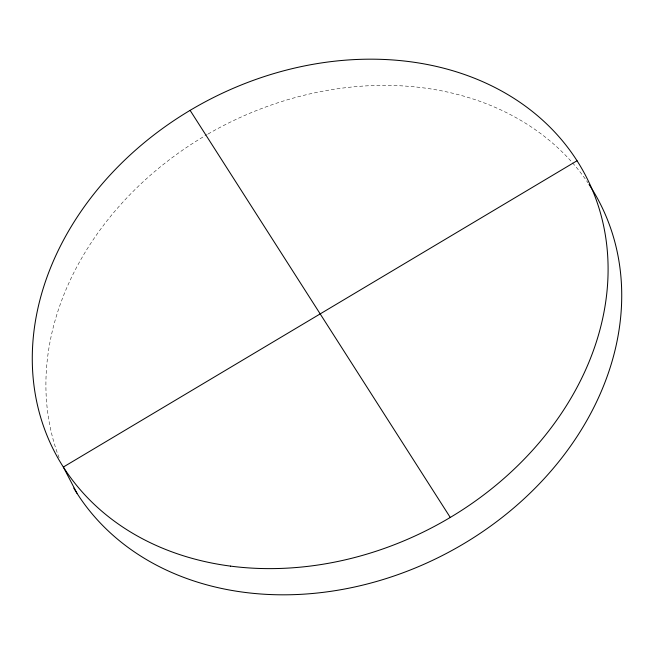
<?xml version="1.0" encoding="UTF-8"?>
<svg xmlns="http://www.w3.org/2000/svg" width="654" height="654" viewBox="0 0 654 654"><rect width="100%" height="100%" fill="white"/><g stroke="black" fill="none" stroke-linecap="round" stroke-linejoin="round"><path stroke-width="0.49" stroke-dasharray="3.27 2.45" d="M59.097 457.767A299.311 241.228 -27.5 0 1 207.204 134.511M208.078 134.005A299.311 241.228 -27.5 0 1 587.938 182.785"/><path stroke-width="0.98" d="M577.032 160.753L63.332 467.054L76.968 493.247M190.101 110.362L450.263 517.445M589.041 184.444A299.311 241.228 -27.5 0 1 462.255 544.61A299.311 241.228 -27.5 0 1 73.779 488.088M230.543 566.119A299.311 241.228 -27.5 0 0 601.95 218.649A299.311 241.228 -27.5 0 0 128.053 156.935A299.311 241.228 -27.5 0 0 230.543 566.119"/></g></svg>
